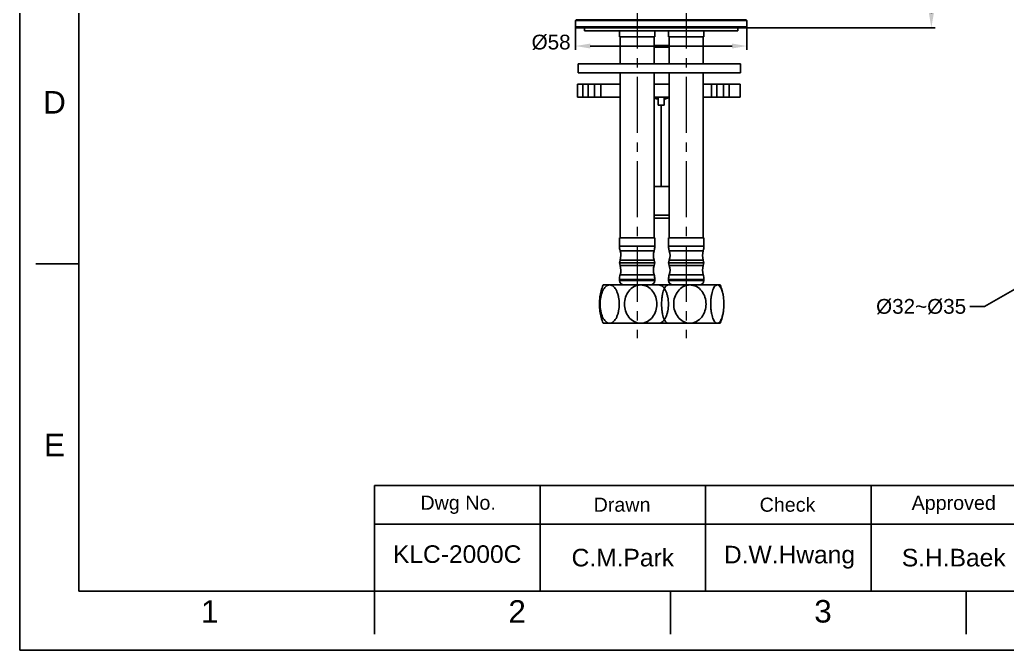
# Model space of a CAD drawing. Header units: millimetres. Extents: x 2068 to 2909, y 530 to 1125.
# Drawn here: x 2067.5 to 2401.9, y 529.9 to 743.5 of the extents above; entities that cross this region are included whole.
import ezdxf

# ---------------------------------------------------------------- set-up
doc = ezdxf.new("R2010")
doc.units = ezdxf.units.MM
doc.linetypes.add('CENTER2', pattern=[28.575, 19.05, -3.175, 3.175, -3.175])
doc.linetypes.add('CENTERX2', pattern=[101.6, 63.5, -12.7, 12.7, -12.7])
doc.layers.add('02___PRT_ALL_AXES', color=7, linetype='Continuous')
doc.layers.add('FORM', color=7, linetype='Continuous')
for name, color, linetype, lineweight in [('CENTER', 1, 'CENTERX2', 15), ('DIM', 3, 'Continuous', 9), ('TEXT', 2, 'Continuous', 15)]:
    doc.layers.add(name, color=color, linetype=linetype, lineweight=lineweight)
doc.styles.get("Standard").update_dxf_attribs({"font": 'arial.ttf'})
doc.dimstyles.new('ISO-25', dxfattribs={"dimtxt": 5, "dimasz": 5, "dimexe": 1.25, "dimexo": 0.625, "dimgap": 1.5, "dimtad": 1, "dimtih": 1, "dimtoh": 1, "dimdec": 1, "dimdsep": 46, "dimtxsty": 'Standard', "dimcen": 2.5, "dimclrd": 3, "dimclre": 3, "dimclrt": 4, "dimadec": 0, "dimazin": 0, "dimtfac": 1, "dimtdec": 1, "dimtmove": 0, "dimatfit": 3, "dimfxl": 1, "dimarcsym": 0})

# ---------------------------------------------------------------- blocks, each defined once
blk = doc.blocks.new('*D9')
at = {"layer": 'Defpoints', "color": 0, "transparency": 16777216}
for p in [(2284.7, 868.26), (2376.18, 868.26), (2313.4, 740.77)]:
    blk.add_point(p, dxfattribs=at)
at = {"layer": 'DIM', "color": 3, "lineweight": -2, "transparency": 16777216}
for p, q in [((2285.33, 868.26), (2377.43, 868.26)), ((2376.18, 863.26), (2376.18, 808.57)), ((2376.18, 745.77), (2376.18, 800.46)), ((2314.03, 740.77), (2377.43, 740.77))]:
    blk.add_line(p, q, dxfattribs=at)
at = {"layer": 'DIM', "color": 3, "transparency": 16777216}
for points in [[(2375.35, 863.26), (2377.02, 863.26), (2376.18, 868.26)], [(2375.35, 745.77), (2377.02, 745.77), (2376.18, 740.77)]]:
    blk.add_solid(points, dxfattribs=at)
at = {"layer": 'DIM', "color": 4, "transparency": 16777216, "insert": (2367.96, 807.07), "char_height": 5, "attachment_point": 1}
blk.add_mtext('127.5', dxfattribs=at)
blk = doc.blocks.new('*D12')
at = {"layer": 'Defpoints', "color": 0, "transparency": 16777216}
for p in [(2255.7, 742.15), (2313.7, 742.15), (2313.7, 734.61)]:
    blk.add_point(p, dxfattribs=at)
at = {"layer": 'DIM', "color": 3, "lineweight": -2, "transparency": 16777216}
for p, q in [((2255.7, 741.52), (2255.7, 733.36)), ((2313.7, 741.52), (2313.7, 733.36)), ((2260.7, 734.61), (2308.7, 734.61))]:
    blk.add_line(p, q, dxfattribs=at)
at = {"layer": 'DIM', "color": 3, "transparency": 16777216}
for points in [[(2260.7, 735.44), (2260.7, 733.77), (2255.7, 734.61)], [(2308.7, 735.44), (2308.7, 733.77), (2313.7, 734.61)]]:
    blk.add_solid(points, dxfattribs=at)
at = {"layer": 'DIM', "color": 4, "transparency": 16777216, "insert": (2247.44, 735.85), "char_height": 5, "attachment_point": 5}
blk.add_mtext('%%C58', dxfattribs=at)
blk = doc.blocks.new('*D14')
at = {"color": 3, "lineweight": -2, "transparency": 16777216}
for p, q in [((2441.6, 673.53), (2445.94, 676.02)), ((2437.27, 671.04), (2409.51, 655.11)), ((2394.17, 646.31), (2405.18, 652.63)), ((2389.17, 646.31), (2394.17, 646.31))]:
    blk.add_line(p, q, dxfattribs=at)
at = {"color": 3, "transparency": 16777216}
for points in [[(2441.19, 674.25), (2442.02, 672.81), (2437.27, 671.04)], [(2404.76, 653.35), (2405.59, 651.9), (2409.51, 655.11)]]:
    blk.add_solid(points, dxfattribs=at)
at = {"layer": 'Defpoints', "color": 0, "transparency": 16777216}
for p in [(2437.27, 671.04), (2409.51, 655.11)]:
    blk.add_point(p, dxfattribs=at)
at = {"color": 4, "transparency": 16777216, "insert": (2372.71, 646.31), "char_height": 5, "attachment_point": 5}
blk.add_mtext('%%C32~%%C35', dxfattribs=at)

msp = doc.modelspace()

# ---------------------------------------------------------------- linework, layer by layer
at = {"linetype": 'Continuous', "lineweight": 25}
for p, q in [((2255.93, 743.51), (2255.7, 743.22)), ((2255.7, 743.22), (2284.7, 743.22)), ((2255.7, 743.22), (2255.7, 741.07)), ((2255.93, 743.51), (2313.47, 743.51)), ((2284.7, 743.22), (2313.7, 743.22)), ((2313.7, 743.22), (2313.47, 743.51)), ((2313.7, 741.07), (2313.7, 743.22)), ((2313.7, 741.07), (2255.7, 741.07)), ((2255.7, 741.07), (2256, 740.77)), ((2313.4, 740.77), (2256, 740.77)), ((2313.4, 740.77), (2313.7, 741.07))]:
    msp.add_line(p, q, dxfattribs=at)
at = {"color": 7, "linetype": 'Continuous'}
for p, q in [((2313.4, 740.77), (2256, 740.77)), ((2258.7, 740.77), (2258.7, 739.77)), ((2310.7, 739.77), (2258.7, 739.77)), ((2310.7, 740.77), (2310.7, 739.77)), ((2282.3, 734.77), (2287.44, 734.77)), ((2287.44, 734.27), (2282.3, 734.27)), ((2256.58, 728.58), (2256.58, 725.58)), ((2311.58, 728.58), (2256.58, 728.58)), ((2256.58, 725.58), (2311.58, 725.58)), ((2311.58, 728.58), (2311.58, 725.58)), ((2256.4, 721.73), (2256.4, 717.23)), ((2256.4, 721.73), (2270.8, 721.73)), ((2258.23, 721.73), (2258.23, 717.23)), ((2259.93, 721.73), (2259.93, 717.23)), ((2262.17, 717.23), (2262.17, 721.73)), ((2264.32, 717.23), (2264.32, 721.73)), ((2287.44, 721.73), (2282.3, 721.73)), ((2298.94, 721.73), (2311.4, 721.73)), ((2301.73, 717.23), (2301.73, 721.73)), ((2303.57, 721.73), (2303.57, 717.23)), ((2305.8, 717.23), (2305.8, 721.73)), ((2307.69, 721.73), (2307.69, 717.23)), ((2311.4, 721.73), (2311.4, 717.23)), ((2256.4, 717.23), (2270.8, 717.23)), ((2282.3, 717.23), (2287.44, 717.23)), ((2283.7, 717.02), (2282.3, 717.02)), ((2283.7, 714.52), (2283.7, 717.02)), ((2287.44, 717.02), (2285.7, 717.02)), ((2285.7, 714.52), (2285.7, 717.02)), ((2298.94, 717.23), (2311.4, 717.23)), ((2285.7, 714.52), (2283.7, 714.52)), ((2284.7, 714.52), (2284.7, 687.02)), ((2282.3, 687.02), (2287.44, 687.02)), ((2282.3, 677.27), (2287.44, 677.27)), ((2282.3, 676.27), (2287.44, 676.27)), ((2270.55, 666.8), (2282.55, 666.8)), ((2287.19, 666.8), (2299.19, 666.8)), ((2270.79, 662.1), (2270.58, 661.18)), ((2282.3, 662.1), (2270.79, 662.1)), ((2270.8, 665.24), (2282.3, 665.24)), ((2282.3, 662.1), (2282.51, 661.18)), ((2287.44, 662.1), (2287.23, 661.18)), ((2287.44, 665.24), (2298.94, 665.24)), ((2298.95, 662.1), (2287.44, 662.1)), ((2298.95, 662.1), (2299.16, 661.18)), ((2282.51, 661.18), (2270.58, 661.18)), ((2270.58, 661.18), (2270.79, 660.26)), ((2270.79, 660.26), (2282.3, 660.26)), ((2282.51, 661.18), (2282.3, 660.26)), ((2299.16, 661.18), (2287.23, 661.18)), ((2287.23, 661.18), (2287.44, 660.26)), ((2287.44, 660.26), (2298.95, 660.26)), ((2299.16, 661.18), (2298.95, 660.26)), ((2282.55, 655.56), (2270.55, 655.56)), ((2282.3, 657.12), (2270.8, 657.12)), ((2299.19, 655.56), (2287.19, 655.56)), ((2298.94, 657.12), (2287.44, 657.12)), ((2265.05, 653.68), (2304.69, 653.68)), ((2265.05, 640.68), (2304.69, 640.68))]:
    msp.add_line(p, q, dxfattribs=at)
for centre, start, end in [((2275.55, 666.8), 180, 198.1949), ((2277.55, 666.8), 341.8051, 0), ((2292.19, 666.8), 180, 198.1949), ((2294.19, 666.8), 341.8051, 0), ((2275.55, 655.56), 161.8051, 180), ((2277.55, 655.56), 0, 18.1949), ((2292.19, 655.56), 161.8051, 180), ((2294.19, 655.56), 0, 18.1949)]:
    msp.add_arc(centre, 5, start, end, dxfattribs=at)
for centre, major_axis, start_param, end_param in [((2266.05, 663.68), (-5, 0), 2.820429, 3.459153), ((2287.05, 663.68), (0, 5), 1.253236, 1.89196), ((2282.69, 663.68), (-5, 0), 2.820429, 3.459153), ((2303.69, 663.68), (0, 5), 1.253236, 1.89196), ((2266.05, 658.68), (-5, 0), 2.824032, 3.462756), ((2287.05, 658.68), (5, 0), 2.820429, 3.459153), ((2282.69, 658.68), (-5, 0), 2.824032, 3.462756), ((2303.69, 658.68), (0, 5), 1.249633, 1.888357)]:
    msp.add_ellipse(centre, major_axis=major_axis, ratio=1, start_param=start_param, end_param=end_param, dxfattribs=at)
for points, knots in [([(2283.7, 716.53), (2283.59, 716.58), (2283.13, 716.76), (2282.66, 716.89), (2282.3, 716.96)], [0, 0, 0, 0, 0.251808, 1, 1, 1, 1]), ([(2287.44, 717), (2287.15, 716.97), (2286.55, 716.85), (2285.98, 716.65), (2285.7, 716.53)], [0, 0, 0, 0, 0.497539, 1, 1, 1, 1]), ([(2267.26, 653.68), (2267.02, 653.68), (2266.53, 653.56), (2265.87, 653.1), (2265.31, 652.42), (2264.84, 651.56), (2264.47, 650.57), (2264.11, 649.11), (2263.94, 647.18), (2264.11, 645.25), (2264.47, 643.78), (2264.84, 642.8), (2265.31, 641.94), (2265.87, 641.26), (2266.53, 640.79), (2267.02, 640.68), (2267.26, 640.68)], [0, 0, 0, 0, 0.044881, 0.094359, 0.150403, 0.212755, 0.280243, 0.351508, 0.499985, 0.648463, 0.719728, 0.787216, 0.849569, 0.905624, 0.955118, 1, 1, 1, 1]), ([(2267.26, 640.68), (2267.49, 640.68), (2267.99, 640.79), (2268.64, 641.26), (2269.21, 641.94), (2269.67, 642.8), (2270.04, 643.78), (2270.4, 645.25), (2270.57, 647.18), (2270.4, 649.11), (2270.04, 650.57), (2269.67, 651.56), (2269.21, 652.42), (2268.64, 653.1), (2267.99, 653.56), (2267.49, 653.68), (2267.26, 653.68)], [0, 0, 0, 0, 0.044886, 0.094373, 0.15042, 0.212769, 0.280256, 0.351522, 0.5, 0.648478, 0.719744, 0.787231, 0.84958, 0.905627, 0.955114, 1, 1, 1, 1]), ([(2277.77, 653.68), (2277.38, 653.68), (2276.6, 653.57), (2275.14, 652.99), (2273.63, 651.66), (2272.54, 649.54), (2272.18, 647.18), (2272.54, 644.82), (2273.63, 642.7), (2275.14, 641.37), (2276.6, 640.78), (2277.38, 640.68), (2277.77, 640.68)], [0, 0, 0, 0, 0.062465, 0.124972, 0.249558, 0.374646, 0.499996, 0.625349, 0.750438, 0.875026, 0.937534, 1, 1, 1, 1]), ([(2277.77, 640.68), (2278.16, 640.68), (2278.95, 640.78), (2280.41, 641.36), (2281.91, 642.7), (2283, 644.82), (2283.37, 647.18), (2283, 649.53), (2281.92, 651.66), (2280.41, 652.99), (2278.95, 653.57), (2278.16, 653.68), (2277.77, 653.68)], [0, 0, 0, 0, 0.062455, 0.124956, 0.249544, 0.37465, 0.499999, 0.625349, 0.750456, 0.875045, 0.937546, 1, 1, 1, 1]), ([(2283.91, 640.68), (2284.14, 640.68), (2284.64, 640.79), (2285.29, 641.26), (2285.86, 641.94), (2286.32, 642.8), (2286.69, 643.78), (2287.05, 645.25), (2287.22, 647.18), (2287.05, 649.11), (2286.69, 650.57), (2286.32, 651.56), (2285.86, 652.42), (2285.29, 653.1), (2284.64, 653.56), (2284.14, 653.68), (2283.91, 653.68)], [0, 0, 0, 0, 0.044886, 0.094373, 0.15042, 0.212769, 0.280256, 0.351522, 0.5, 0.648478, 0.719744, 0.787231, 0.84958, 0.905627, 0.955114, 1, 1, 1, 1]), ([(2287.06, 653.68), (2286.9, 653.68), (2286.63, 653.58), (2286.35, 653.34), (2286.04, 652.99), (2285.72, 652.39), (2285.4, 651.54), (2285.15, 650.56), (2284.97, 649.48), (2284.86, 648.34), (2284.82, 647.18), (2284.86, 646.01), (2284.97, 644.87), (2285.15, 643.79), (2285.4, 642.81), (2285.72, 641.96), (2286.04, 641.37), (2286.35, 641.01), (2286.63, 640.77), (2286.9, 640.68), (2287.06, 640.68)], [0, 0, 0, 0, 0.034141, 0.054221, 0.076923, 0.130339, 0.193355, 0.263855, 0.339722, 0.419026, 0.5, 0.580974, 0.660278, 0.736144, 0.806645, 0.869661, 0.923076, 0.945779, 0.965859, 1, 1, 1, 1]), ([(2294.42, 653.68), (2294.03, 653.68), (2293.25, 653.57), (2291.79, 652.99), (2290.28, 651.66), (2289.19, 649.54), (2288.83, 647.18), (2289.19, 644.82), (2290.28, 642.7), (2291.79, 641.37), (2293.25, 640.78), (2294.03, 640.68), (2294.42, 640.68)], [0, 0, 0, 0, 0.062465, 0.124972, 0.249558, 0.374646, 0.499996, 0.625349, 0.750438, 0.875026, 0.937534, 1, 1, 1, 1]), ([(2294.42, 640.68), (2294.81, 640.68), (2295.59, 640.78), (2297.05, 641.36), (2298.56, 642.7), (2299.65, 644.82), (2300.02, 647.18), (2299.65, 649.53), (2298.57, 651.66), (2297.06, 652.99), (2295.6, 653.57), (2294.81, 653.68), (2294.42, 653.68)], [0, 0, 0, 0, 0.062455, 0.124956, 0.249544, 0.37465, 0.499999, 0.625349, 0.750456, 0.875045, 0.937546, 1, 1, 1, 1]), ([(2303.71, 653.68), (2303.55, 653.68), (2303.28, 653.58), (2303, 653.34), (2302.69, 652.99), (2302.37, 652.39), (2302.05, 651.54), (2301.8, 650.56), (2301.62, 649.48), (2301.51, 648.34), (2301.47, 647.18), (2301.51, 646.01), (2301.62, 644.87), (2301.8, 643.79), (2302.05, 642.81), (2302.37, 641.96), (2302.69, 641.37), (2303, 641.01), (2303.28, 640.77), (2303.55, 640.68), (2303.71, 640.68)], [0, 0, 0, 0, 0.034141, 0.054221, 0.076923, 0.130339, 0.193355, 0.263855, 0.339722, 0.419026, 0.5, 0.580974, 0.660278, 0.736144, 0.806645, 0.869661, 0.923076, 0.945779, 0.965859, 1, 1, 1, 1]), ([(2305.77, 649.65), (2305.7, 650.17), (2305.55, 650.92), (2305.26, 651.86), (2305.02, 652.46), (2304.74, 652.96), (2304.43, 653.35), (2304.09, 653.61), (2303.83, 653.68), (2303.71, 653.68)], [0, 0, 0, 0, 0.329394, 0.479237, 0.615683, 0.736253, 0.839222, 0.925298, 1, 1, 1, 1]), ([(2263.97, 644.71), (2263.85, 645.53), (2263.75, 647.18), (2263.85, 648.83), (2263.97, 649.65)], [0, 0, 0, 0, 0.5, 1, 1, 1, 1]), ([(2305.77, 644.71), (2305.89, 645.53), (2305.99, 647.18), (2305.89, 648.83), (2305.77, 649.65)], [0, 0, 0, 0, 0.5, 1, 1, 1, 1]), ([(2303.89, 640.7), (2304.14, 640.76), (2304.49, 641.05), (2304.83, 641.54), (2305.18, 642.24), (2305.53, 643.31), (2305.7, 644.22), (2305.77, 644.71)], [0, 0, 0, 0, 0.165581, 0.272083, 0.394272, 0.677984, 1, 1, 1, 1])]:
    msp.add_open_spline(points, degree=3, knots=knots, dxfattribs=at)
msp.add_open_spline([(2303.71, 640.68), (2303.77, 640.68), (2303.83, 640.69), (2303.89, 640.7)], degree=3, dxfattribs=at)
at = {"layer": '02___PRT_ALL_AXES', "color": 7, "linetype": 'Continuous'}
for p, q in [((2270.55, 739.77), (2270.55, 737.68)), ((2282.55, 739.77), (2282.55, 737.68)), ((2287.19, 739.77), (2287.19, 737.68)), ((2299.19, 739.77), (2299.19, 737.68)), ((2270.55, 737.68), (2282.55, 737.68)), ((2270.8, 728.58), (2270.8, 737.68)), ((2282.3, 728.58), (2282.3, 737.68)), ((2287.19, 737.68), (2299.19, 737.68)), ((2287.44, 728.58), (2287.44, 737.68)), ((2298.94, 728.58), (2298.94, 737.68)), ((2270.8, 669.68), (2270.8, 725.58)), ((2282.3, 669.68), (2282.3, 725.58)), ((2287.44, 669.68), (2287.44, 725.58)), ((2298.94, 669.68), (2298.94, 725.58)), ((2270.55, 669.68), (2282.55, 669.68)), ((2270.55, 669.68), (2270.55, 666.8)), ((2282.55, 669.68), (2282.55, 666.8)), ((2287.19, 669.68), (2299.19, 669.68)), ((2287.19, 669.68), (2287.19, 666.8)), ((2299.19, 669.68), (2299.19, 666.8)), ((2270.55, 655.56), (2270.55, 655.18)), ((2282.55, 655.56), (2282.55, 655.18)), ((2287.19, 655.56), (2287.19, 655.18)), ((2299.19, 655.56), (2299.19, 655.18)), ((2270.55, 655.18), (2282.55, 655.18)), ((2287.19, 655.18), (2299.19, 655.18))]:
    msp.add_line(p, q, dxfattribs=at)
for centre, radius, start, end in [((2281.32, 647.18), 17.52, 158.2289, 171.9012), ((2272.05, 655.18), 1.5, 180, 270), ((2281.05, 655.18), 1.5, 270, 0), ((2288.69, 655.18), 1.5, 180, 270), ((2297.69, 655.18), 1.5, 270, 0), ((2288.42, 647.18), 17.52, 8.0988, 21.7711), ((2281.32, 647.18), 17.52, 188.0988, 201.7711), ((2288.42, 647.18), 17.52, 338.2289, 351.9012)]:
    msp.add_arc(centre, radius, start, end, dxfattribs=at)
at = {"layer": 'CENTER', "color": 1, "linetype": 'CENTER2'}
for p, q in [((2276.55, 752.77), (2276.55, 635.68)), ((2293.19, 752.77), (2293.19, 635.68))]:
    msp.add_line(p, q, dxfattribs=at)
at = {"layer": 'FORM', "color": 7, "linetype": 'Continuous'}
for p, q in [((2067.54, 529.89), (2067.54, 1124.6)), ((2087.57, 1104.58), (2087.57, 549.92)), ((2087.57, 660.85), (2073.01, 660.85)), ((2243.71, 585.67), (2187.69, 585.67)), ((2187.69, 585.67), (2187.69, 549.92)), ((2187.69, 574.95), (2187.69, 585.67)), ((2888.52, 549.92), (2087.57, 549.92)), ((2187.69, 549.92), (2187.69, 535.36)), ((2287.81, 549.92), (2287.81, 535.36)), ((2387.92, 549.92), (2387.92, 535.36)), ((2067.54, 529.89), (2908.54, 529.89))]:
    msp.add_line(p, q, dxfattribs=at)
at = {"layer": 'FORM'}
for p, q in [((2243.71, 585.67), (2888.52, 585.67)), ((2243.71, 585.67), (2243.71, 549.92)), ((2299.72, 585.67), (2299.72, 549.92)), ((2355.74, 549.92), (2355.74, 585.67)), ((2187.69, 572.56), (2745.49, 572.56))]:
    msp.add_line(p, q, dxfattribs=at)
at = {"layer": 'TEXT'}
msp.add_point((2355.74, 574.95), dxfattribs=at)

# ---------------------------------------------------------------- texts
at = {"layer": 'FORM', "char_height": 7.63, "attachment_point": 5}
for s, width, insert in [('D', 10.0119, (2079.3, 715.54)), ('E', 10.0119, (2079.3, 599.44)), ('1', 50.0595, (2131.85, 543.04)), ('2', 50.0595, (2235.93, 543.04)), ('3', 50.0595, (2339.49, 543.04))]:
    msp.add_mtext_dynamic_manual_height_columns(s, width=width, gutter_width=12.51, heights=[0], dxfattribs=dict(at, insert=insert))
at = {"layer": 'TEXT', "attachment_point": 5}
for s, insert, char_height in [('Dwg No.', (2215.96, 579.18), 4.768), ('Check', (2327.47, 579.18), 4.768), ('Approved', (2383.75, 579.12), 4.768), ('Drawn', (2271.45, 579.18), 4.768), ('KLC-2000C', (2215.63, 562.43), 5.959), ('D.W.Hwang', (2328.15, 561.41), 5.959), ('C.M.Park', (2271.71, 561.24), 5.959), ('S.H.Baek', (2383.75, 561.24), 5.959)]:
    msp.add_mtext_dynamic_manual_height_columns(s, width=56.019, gutter_width=29.8, heights=[0], dxfattribs=dict(at, insert=insert, char_height=char_height))

# ---------------------------------------------------------------- dimensions: what is measured, and where the dimension line sits
dim = msp.add_diameter_dim_2p(p1=(2437.27, 671.04), p2=(2409.51, 655.11), text='%%C32~%%C35', dimstyle='ISO-25', override={"dimtad": 0})
dim.commit()
dim.dimension.update_dxf_attribs({"geometry": '*D14', "text_midpoint": (2372.71, 646.31), "dimtype": 163})
at = {"layer": 'DIM'}
dim = msp.add_linear_dim(base=(2376.18, 868.26), p1=(2313.4, 740.77), p2=(2284.7, 868.26), angle=90, dimstyle='ISO-25', override={"dimdsep": 46, "dimcen": 5, "dimfxl": 1.25}, dxfattribs=at)
dim.commit()
dim.dimension.update_dxf_attribs({"geometry": '*D9', "text_midpoint": (2376.18, 804.52), "dimtype": 160})
dim = msp.add_linear_dim(base=(2313.7, 734.61), p1=(2255.7, 742.15), p2=(2313.7, 742.15), text='%%C<>', dimstyle='ISO-25', override={"dimdsep": 46, "dimcen": 5, "dimtmove": 2, "dimfxl": 1.25}, dxfattribs=at)
dim.commit()
dim.dimension.update_dxf_attribs({"geometry": '*D12', "text_midpoint": (2247.44, 735.85), "dimtype": 160})

doc.saveas('drawing.dxf')
